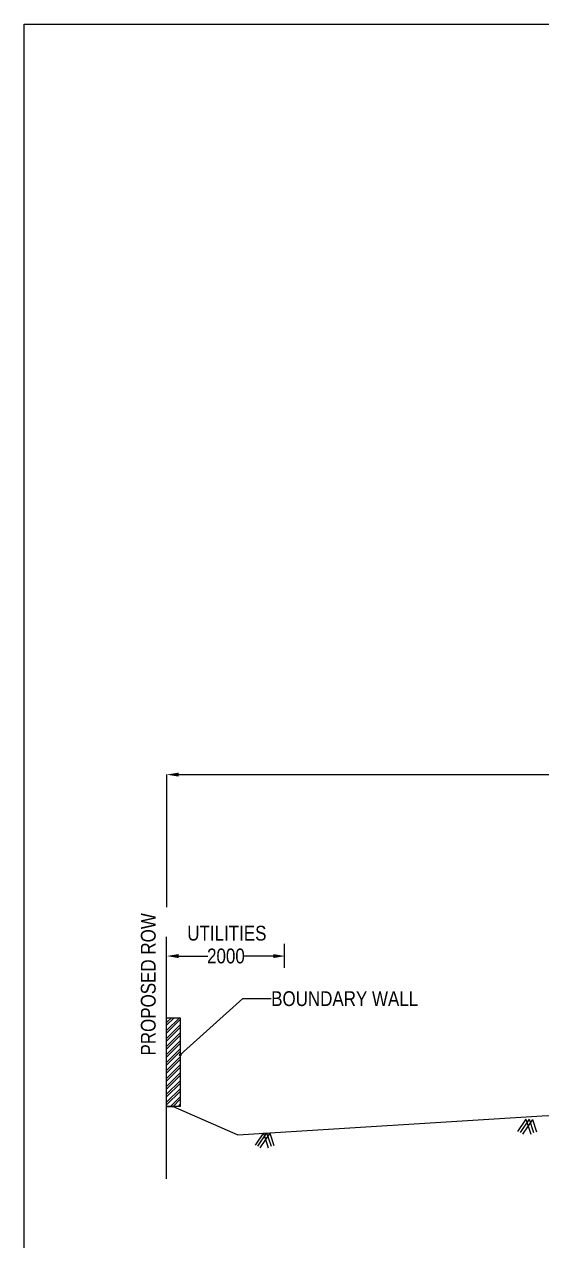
# Model space of a CAD drawing. Header units: millimetres. Extents: x 207528 to 778454, y -364692 to 101323.
# Drawn here: x 384197 to 392930, y 53082 to 73607 of the extents above; entities that cross this region are included whole.
import ezdxf

# ---------------------------------------------------------------- set-up
doc = ezdxf.new("R2010")
doc.units = ezdxf.units.MM
for name, color, linetype in [('Dim', 253, 'Continuous'), ('Dimension', 253, 'Continuous'), ('Proposed ROW', 241, 'MNEW')]:
    doc.layers.add(name, color=color, linetype=linetype)
doc.styles.add('DIM', font='ARIALN.TTF', dxfattribs={"height": 250})
doc.styles.get("Standard").update_dxf_attribs({"font": 'arial.ttf'})
doc.styles.add('STRIP PLAN STYLE', font='ARIALN.TTF')
doc.linetypes.add('MNEW', pattern='A,26.152623,-1.048632,["PROW",Standard,S=1.75,R=0,X=0,Y=-0.975095],-7.693777,26.152623', length=61.047655)
doc.dimstyles.new('DIM', dxfattribs={"dimtxt": 250, "dimasz": 200, "dimexe": 0.18, "dimexo": 0.0625, "dimgap": 0.09, "dimtad": 0, "dimtih": 1, "dimtoh": 1, "dimdec": 0, "dimzin": 0, "dimdsep": 46, "dimtxsty": 'DIM', "dimcen": 0.09, "dimclrd": 256, "dimclrt": 7, "dimadec": 0, "dimazin": 0, "dimtfac": 1, "dimtdec": 0, "dimtofl": 0, "dimtmove": 0, "dimatfit": 3, "dimfxl": 1, "dimtolj": 1, "dimtzin": 0, "dimarcsym": 0})
doc.dimstyles.new('new', dxfattribs={"dimtxt": 150, "dimasz": 150, "dimexe": 100, "dimexo": 0.1, "dimgap": 0.09, "dimtad": 0, "dimtih": 1, "dimtoh": 1, "dimdec": 0, "dimzin": 0, "dimdsep": 46, "dimtxsty": 'DIM', "dimcen": 0.09, "dimclrd": 256, "dimclrt": 252, "dimadec": 0, "dimazin": 0, "dimtfac": 1, "dimtdec": 0, "dimtofl": 0, "dimtmove": 0, "dimatfit": 3, "dimfxl": 1, "dimtolj": 1, "dimtzin": 0, "dimlwd": -1, "dimarcsym": 0})

# ---------------------------------------------------------------- blocks, each defined once
blk = doc.blocks.new('*D248')
at = {"layer": 'Defpoints', "color": 0, "transparency": 16777216}
for p in [(431600, 60947), (386600, 58708), (431600, 58828)]:
    blk.add_point(p, dxfattribs=at)
at = {"layer": 'Dim', "color": 0, "lineweight": -2, "transparency": 16777216}
for p, q in [((386600, 58708), (386600, 60947)), ((431600, 58828), (431600, 60947))]:
    blk.add_line(p, q, dxfattribs=at)
at = {"layer": 'Dim', "lineweight": -2, "transparency": 16777216}
for p, q in [((386800, 60947), (405427, 60947)), ((431400, 60947), (412773, 60947))]:
    blk.add_line(p, q, dxfattribs=at)
at = {"layer": 'Dim', "transparency": 16777216}
for points in [[(386800, 60980), (386800, 60914), (386600, 60947)], [(431400, 60980), (431400, 60914), (431600, 60947)]]:
    blk.add_solid(points, dxfattribs=at)
at = {"layer": 'Dim', "color": 7, "transparency": 16777216, "insert": (409100, 60947), "char_height": 400, "attachment_point": 5, "style": 'STRIP PLAN STYLE'}
blk.add_mtext('\\A1;PROPOSED RIGHT OF WAY (45m)', dxfattribs=at)
blk = doc.blocks.new('*D249')
at = {"layer": 'Defpoints', "color": 0, "transparency": 16777216}
for p in [(386600, 57885), (386600, 57885), (388600, 57885)]:
    blk.add_point(p, dxfattribs=at)
at = {"layer": 'Dim', "color": 0, "lineweight": -2, "transparency": 16777216}
for p, q in [((386600, 57885), (386600, 57885)), ((388600, 57885), (388600, 57885))]:
    blk.add_line(p, q, dxfattribs=at)
at = {"layer": 'Dim', "lineweight": -2, "transparency": 16777216}
for p, q in [((386800, 57885), (387292, 57885)), ((388400, 57885), (387907, 57885))]:
    blk.add_line(p, q, dxfattribs=at)
at = {"layer": 'Dim', "transparency": 16777216}
for points in [[(386800, 57918), (386800, 57851), (386600, 57885)], [(388400, 57918), (388400, 57851), (388600, 57885)]]:
    blk.add_solid(points, dxfattribs=at)
at = {"layer": 'Dim', "color": 7, "transparency": 16777216, "insert": (387600, 57885), "char_height": 250, "attachment_point": 5, "style": 'DIM'}
blk.add_mtext('\\A1;2000', dxfattribs=at)

msp = doc.modelspace()

# ---------------------------------------------------------------- hatches: boundary and pattern name
at = {"layer": 'Dim'}
h = msp.add_hatch(dxfattribs=at)
h.set_pattern_fill('ANSI32', scale=10)
h.set_pattern_definition([(45, (70800.06, 0), (-67.35192, 67.35192), []), (45, (70844.96, 0), (-67.35192, 67.35192), [])])
h.paths.add_polyline_path([(386599.7, 55345.4), (386599.7, 56845.4), (386829.7, 56845.4), (386829.7, 55345.4)])

# ---------------------------------------------------------------- linework, layer by layer
msp.add_lwpolyline([(384197.2, 73607.1), (434878.3, 73607.1), (434878.3, 38536.5), (384197.2, 38536.5)], close=True, dxfattribs=at)
for points in [[(386599.1, 57682.3), (386599.1, 58087.5)], [(388591.5, 57684.4), (388591.5, 58089.6)], [(392663.1, 55131.8), (392523.4, 54924.2)], [(392718, 55133.6), (392564.5, 54905.6)], [(392773.2, 55126), (392606, 54877.7)], [(392663.1, 55131.8), (392746.5, 54880.6)], [(392718, 55133.6), (392793.7, 54905.7)], [(392773.2, 55126), (392841.1, 54921.4)], [(388231.7, 54901.3), (388092, 54693.7)], [(388286.6, 54903.1), (388133.1, 54675.1)], [(388341.8, 54895.5), (388174.6, 54647.2)], [(388231.7, 54901.3), (388315.1, 54650.1)], [(388286.6, 54903.1), (388362.3, 54675.2)], [(388341.8, 54895.5), (388409.7, 54690.9)]]:
    msp.add_lwpolyline(points, dxfattribs=at)
at = {"layer": 'Dim', "color": 7}
msp.add_lwpolyline([(386599.7, 55345.4), (386599.7, 56845.4), (386829.7, 56845.4), (386829.7, 55345.4)], close=True, dxfattribs=at)
at = {"layer": 'Dimension', "linetype": 'Continuous', "ltscale": 10, "flags": 128}
msp.add_lwpolyline([(386599.7, 55345.4), (386712, 55345.4), (387802.3, 54870.8), (393028.2, 55194.2), (396268.6, 54960.8), (398208.5, 55126.3), (400159.1, 55322.5), (403632.4, 55561.5), (405998.1, 55645.6), (408145.7, 55798.4), (409099.7, 55860.9)], dxfattribs=at)
at = {"layer": 'Proposed ROW', "lineweight": -3, "ltscale": 3, "flags": 128}
msp.add_lwpolyline([(386599.7, 54124.4), (386599.7, 58211.6)], dxfattribs=at)

# ---------------------------------------------------------------- texts
at = {"layer": 'Dim', "insert": (386290.9, 57407.7), "char_height": 250, "attachment_point": 5, "rotation": 90, "style": 'DIM'}
msp.add_mtext_dynamic_manual_height_columns('PROPOSED ROW', width=5325.312, gutter_width=1250, heights=[0], dxfattribs=at)
at = {"layer": 'Dim', "insert": (387616, 58269.8), "char_height": 250, "attachment_point": 5, "style": 'DIM'}
msp.add_mtext_dynamic_manual_height_columns('UTILITIES', width=5325.312, gutter_width=1250, heights=[0], dxfattribs=at)
at = {"layer": 'Dim', "color": 7, "insert": (389604.5, 57165), "char_height": 250, "attachment_point": 5, "style": 'DIM'}
msp.add_mtext_dynamic_manual_height_columns('BOUNDARY WALL', width=5325.312, gutter_width=1250, heights=[0], dxfattribs=at)

# ---------------------------------------------------------------- dimensions: what is measured, and where the dimension line sits
at = {"layer": 'Dim'}
dim = msp.add_linear_dim(base=(431599.7, 60947.1), p1=(386599.7, 58708.4), p2=(431599.7, 58828), text='PROPOSED RIGHT OF WAY (45m)', dimstyle='DIM', override={"dimtxt": 400, "dimtxsty": 'STRIP PLAN STYLE'}, dxfattribs=at)
dim.commit()
dim.dimension.update_dxf_attribs({"geometry": '*D248', "text_midpoint": (409100.3, 60947.1), "dimtype": 160})
dim = msp.add_aligned_dim(p1=(388599.7, 57884.8), p2=(386599.7, 57884.8), distance=0, dimstyle='DIM', dxfattribs=at)
dim.commit()
dim.dimension.update_dxf_attribs({"geometry": '*D249', "text_midpoint": (387599.7, 57884.8)})

# ---------------------------------------------------------------- leaders
at = {"layer": 'Dimension'}
msp.add_leader([(386829.7, 56217.6), (387884.9, 57171.3), (388366.5, 57171.3)], dimstyle='new', override={"dimasz": 50, "dimclrd": 256, "dimldrblk": 'Dot'}, dxfattribs=at)

doc.saveas('drawing.dxf')
